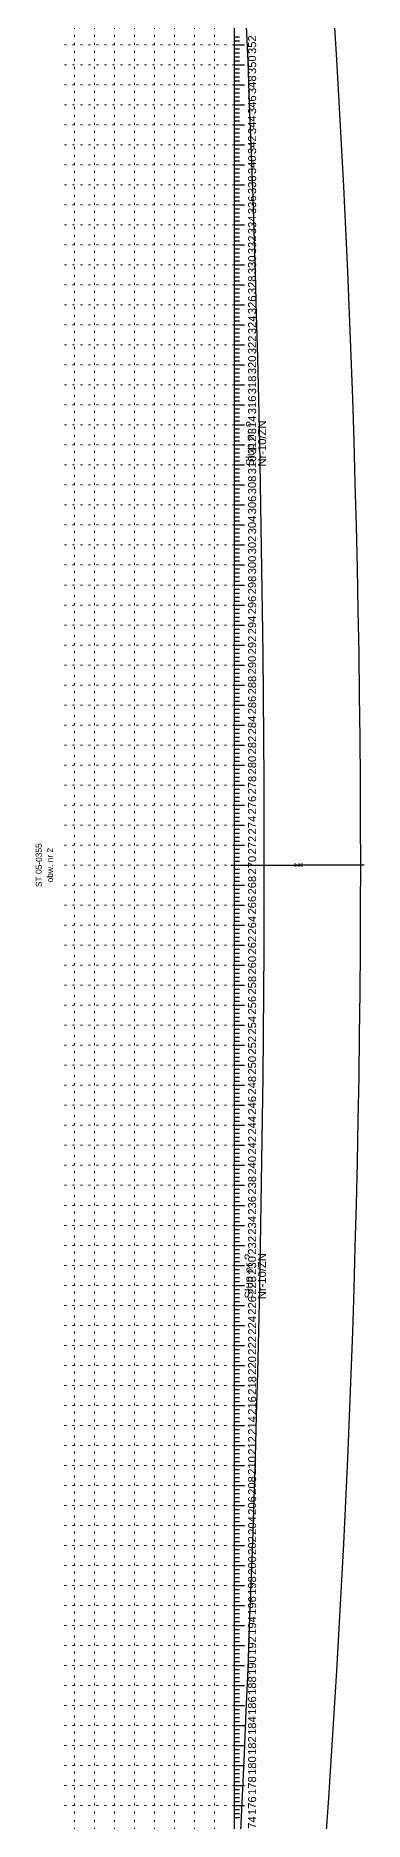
# Model space of a CAD drawing. Header units: inches. Extents: x -863 to 1426, y 1206 to 1480.
# Drawn here: x 419 to 435.5, y 1295.2 to 1384.4 of the extents above; entities that cross this region are included whole.
import ezdxf
from ezdxf.enums import TextEntityAlignment as Align

# ---------------------------------------------------------------- set-up
doc = ezdxf.new("R2010")
doc.units = ezdxf.units.IN
doc.header["$MEASUREMENT"] = 0
doc.linetypes.add('ACAD_ISO07W100', pattern=[3, 0, -3])
doc.layers.add('ramka', color=7, linetype='Continuous', plot=False)
doc.styles.get("Standard").update_dxf_attribs({"font": 'arial.ttf'})
doc.dimstyles.get("Standard").update_dxf_attribs({"dimtxt": 0.25, "dimasz": 0.18, "dimexe": 0.18, "dimexo": 0.0625, "dimgap": -0.09, "dimtad": 0, "dimtih": 1, "dimtoh": 1, "dimzin": 0, "dimdsep": 46, "dimtxsty": 'Standard', "dimcen": 0.09, "dimadec": 0, "dimazin": 0, "dimtfac": 1, "dimtofl": 0, "dimtmove": 0, "dimatfit": 3, "dimfxl": 1, "dimtolj": 1, "dimtzin": 0, "dimarcsym": 0})

# ---------------------------------------------------------------- blocks, each defined once
blk = doc.blocks.new('*D16')
at = {"color": 0, "lineweight": -2}
for p, q in [((428.802, 1342.989), (432.312, 1342.989)), ((428.982, 1342.894), (428.982, 1343.169)), ((435.462, 1342.989), (431.952, 1342.989)), ((435.282, 1343.044), (435.282, 1343.169))]:
    blk.add_line(p, q, dxfattribs=at)
at = {"color": 0}
for points in [[(428.802, 1343.019), (428.802, 1342.959), (428.982, 1342.989)], [(435.462, 1343.019), (435.462, 1342.959), (435.282, 1342.989)]]:
    blk.add_solid(points, dxfattribs=at)
at = {"layer": 'Defpoints', "color": 0}
for p in [(428.982, 1342.989), (435.282, 1342.981), (428.982, 1342.831)]:
    blk.add_point(p, dxfattribs=at)
at = {"color": 0, "lineweight": 25, "insert": (432.132, 1342.989), "char_height": 0.18, "attachment_point": 5}
blk.add_mtext('\\A1;-6.30', dxfattribs=at)

msp = doc.modelspace()

# ---------------------------------------------------------------- linework, layer by layer
at = {"linetype": 'ACAD_ISO07W100', "lineweight": 15, "ltscale": 0.1}
for p, q in [((420.982, 1207.989), (420.982, 1477.989)), ((421.982, 1207.989), (421.982, 1477.989)), ((422.982, 1207.989), (422.982, 1477.989)), ((423.982, 1207.989), (423.982, 1477.989)), ((424.982, 1207.989), (424.982, 1477.989)), ((425.982, 1207.989), (425.982, 1477.989)), ((426.982, 1207.989), (426.982, 1477.989)), ((427.982, 1207.989), (427.982, 1477.989)), ((428.982, 1207.989), (428.982, 1477.989)), ((428.982, 1383.989), (420.482, 1383.989)), ((428.982, 1382.989), (420.482, 1382.989)), ((428.982, 1381.989), (420.482, 1381.989)), ((428.982, 1380.989), (420.482, 1380.989)), ((428.982, 1379.989), (420.482, 1379.989)), ((428.982, 1378.989), (420.482, 1378.989)), ((428.982, 1377.989), (420.482, 1377.989)), ((428.982, 1376.989), (420.482, 1376.989)), ((428.982, 1375.989), (420.482, 1375.989)), ((428.982, 1374.989), (420.482, 1374.989)), ((428.982, 1373.989), (420.482, 1373.989)), ((428.982, 1372.989), (420.482, 1372.989)), ((428.982, 1371.989), (420.482, 1371.989)), ((428.982, 1370.989), (420.482, 1370.989)), ((428.982, 1369.989), (420.482, 1369.989)), ((428.982, 1368.989), (420.482, 1368.989)), ((428.982, 1367.989), (420.482, 1367.989)), ((428.982, 1366.989), (420.482, 1366.989)), ((428.982, 1365.989), (420.482, 1365.989)), ((428.982, 1364.989), (420.482, 1364.989)), ((428.982, 1363.989), (420.482, 1363.989)), ((428.982, 1362.989), (420.482, 1362.989)), ((428.982, 1361.989), (420.482, 1361.989)), ((428.982, 1360.989), (420.482, 1360.989)), ((428.982, 1359.989), (420.482, 1359.989)), ((428.982, 1358.989), (420.482, 1358.989)), ((428.982, 1357.989), (420.482, 1357.989)), ((428.982, 1356.989), (420.482, 1356.989)), ((428.982, 1355.989), (420.482, 1355.989)), ((428.982, 1354.989), (420.482, 1354.989)), ((428.982, 1353.989), (420.482, 1353.989)), ((428.982, 1352.989), (420.482, 1352.989)), ((428.982, 1351.989), (420.482, 1351.989)), ((428.982, 1350.989), (420.482, 1350.989)), ((428.982, 1349.989), (420.482, 1349.989)), ((428.982, 1348.989), (420.482, 1348.989)), ((428.982, 1347.989), (420.482, 1347.989)), ((428.982, 1346.989), (420.482, 1346.989)), ((428.982, 1345.989), (420.482, 1345.989)), ((428.982, 1344.989), (420.482, 1344.989)), ((428.982, 1343.989), (420.482, 1343.989)), ((428.982, 1342.989), (420.482, 1342.989)), ((428.982, 1341.989), (420.482, 1341.989)), ((428.982, 1340.989), (420.482, 1340.989)), ((428.982, 1339.989), (420.482, 1339.989)), ((428.982, 1338.989), (420.482, 1338.989)), ((428.982, 1337.989), (420.482, 1337.989)), ((428.982, 1336.989), (420.482, 1336.989)), ((428.982, 1335.989), (420.482, 1335.989)), ((428.982, 1334.989), (420.482, 1334.989)), ((428.982, 1333.989), (420.482, 1333.989)), ((428.982, 1332.989), (420.482, 1332.989)), ((428.982, 1331.989), (420.482, 1331.989)), ((428.982, 1330.989), (420.482, 1330.989)), ((428.982, 1329.989), (420.482, 1329.989)), ((428.982, 1328.989), (420.482, 1328.989)), ((428.982, 1327.989), (420.482, 1327.989)), ((428.982, 1326.989), (420.482, 1326.989)), ((428.982, 1325.989), (420.482, 1325.989)), ((428.982, 1324.989), (420.482, 1324.989)), ((428.982, 1323.989), (420.482, 1323.989)), ((428.982, 1322.989), (420.482, 1322.989)), ((428.982, 1321.989), (420.482, 1321.989)), ((428.982, 1320.989), (420.482, 1320.989)), ((428.982, 1319.989), (420.482, 1319.989)), ((428.982, 1318.989), (420.482, 1318.989)), ((428.982, 1317.989), (420.482, 1317.989)), ((428.982, 1316.989), (420.482, 1316.989)), ((428.982, 1315.989), (420.482, 1315.989)), ((428.982, 1314.989), (420.482, 1314.989)), ((428.982, 1313.989), (420.482, 1313.989)), ((428.982, 1312.989), (420.482, 1312.989)), ((428.982, 1311.989), (420.482, 1311.989)), ((428.982, 1310.989), (420.482, 1310.989)), ((428.982, 1309.989), (420.482, 1309.989)), ((428.982, 1308.989), (420.482, 1308.989)), ((428.982, 1307.989), (420.482, 1307.989)), ((428.982, 1306.989), (420.482, 1306.989)), ((428.982, 1305.989), (420.482, 1305.989)), ((428.982, 1304.989), (420.482, 1304.989)), ((428.982, 1303.989), (420.482, 1303.989)), ((428.982, 1302.989), (420.482, 1302.989)), ((428.982, 1301.989), (420.482, 1301.989)), ((428.982, 1300.989), (420.482, 1300.989)), ((428.982, 1299.989), (420.482, 1299.989)), ((428.982, 1298.989), (420.482, 1298.989)), ((428.982, 1297.989), (420.482, 1297.989)), ((428.982, 1296.989), (420.482, 1296.989)), ((428.982, 1295.989), (420.482, 1295.989))]:
    msp.add_line(p, q, dxfattribs=at)
for p, q in [((428.982, 1207.989), (428.982, 1477.989)), ((428.982, 1384.389), (429.232, 1384.389)), ((428.982, 1384.189), (429.232, 1384.189)), ((428.982, 1383.989), (429.482, 1383.989)), ((428.982, 1383.789), (429.232, 1383.789)), ((428.982, 1383.589), (429.232, 1383.589)), ((428.982, 1383.389), (429.232, 1383.389)), ((428.982, 1383.189), (429.232, 1383.189)), ((428.982, 1382.989), (429.482, 1382.989)), ((428.982, 1382.789), (429.232, 1382.789)), ((428.982, 1382.589), (429.232, 1382.589)), ((428.982, 1382.389), (429.232, 1382.389)), ((428.982, 1382.189), (429.232, 1382.189)), ((428.982, 1381.989), (429.482, 1381.989)), ((428.982, 1381.789), (429.232, 1381.789)), ((428.982, 1381.589), (429.232, 1381.589)), ((428.982, 1381.389), (429.232, 1381.389)), ((428.982, 1381.189), (429.232, 1381.189)), ((428.982, 1380.989), (429.482, 1380.989)), ((428.982, 1380.789), (429.232, 1380.789)), ((428.982, 1380.589), (429.232, 1380.589)), ((428.982, 1380.389), (429.232, 1380.389)), ((428.982, 1380.189), (429.232, 1380.189)), ((428.982, 1379.989), (429.482, 1379.989)), ((428.982, 1379.789), (429.232, 1379.789)), ((428.982, 1379.589), (429.232, 1379.589)), ((428.982, 1379.389), (429.232, 1379.389)), ((428.982, 1379.189), (429.232, 1379.189)), ((428.982, 1378.989), (429.482, 1378.989)), ((428.982, 1378.789), (429.232, 1378.789)), ((428.982, 1378.589), (429.232, 1378.589)), ((428.982, 1378.389), (429.232, 1378.389)), ((428.982, 1378.189), (429.232, 1378.189)), ((428.982, 1377.989), (429.482, 1377.989)), ((428.982, 1377.789), (429.232, 1377.789)), ((428.982, 1377.589), (429.232, 1377.589)), ((428.982, 1377.389), (429.232, 1377.389)), ((428.982, 1377.189), (429.232, 1377.189)), ((428.982, 1376.989), (429.482, 1376.989)), ((428.982, 1376.789), (429.232, 1376.789)), ((428.982, 1376.589), (429.232, 1376.589)), ((428.982, 1376.389), (429.232, 1376.389)), ((428.982, 1376.189), (429.232, 1376.189)), ((428.982, 1375.989), (429.482, 1375.989)), ((428.982, 1375.789), (429.232, 1375.789)), ((428.982, 1375.589), (429.232, 1375.589)), ((428.982, 1375.389), (429.232, 1375.389)), ((428.982, 1375.189), (429.232, 1375.189)), ((428.982, 1374.989), (429.482, 1374.989)), ((428.982, 1374.789), (429.232, 1374.789)), ((428.982, 1374.589), (429.232, 1374.589)), ((428.982, 1374.389), (429.232, 1374.389)), ((428.982, 1374.189), (429.232, 1374.189)), ((428.982, 1373.989), (429.482, 1373.989)), ((428.982, 1373.789), (429.232, 1373.789)), ((428.982, 1373.589), (429.232, 1373.589)), ((428.982, 1373.389), (429.232, 1373.389)), ((428.982, 1373.189), (429.232, 1373.189)), ((428.982, 1372.989), (429.482, 1372.989)), ((428.982, 1372.789), (429.232, 1372.789)), ((428.982, 1372.589), (429.232, 1372.589)), ((428.982, 1372.389), (429.232, 1372.389)), ((428.982, 1372.189), (429.232, 1372.189)), ((428.982, 1371.989), (429.482, 1371.989)), ((428.982, 1371.789), (429.232, 1371.789)), ((428.982, 1371.589), (429.232, 1371.589)), ((428.982, 1371.389), (429.232, 1371.389)), ((428.982, 1371.189), (429.232, 1371.189)), ((428.982, 1370.989), (429.482, 1370.989)), ((428.982, 1370.789), (429.232, 1370.789)), ((428.982, 1370.589), (429.232, 1370.589)), ((428.982, 1370.389), (429.232, 1370.389)), ((428.982, 1370.189), (429.232, 1370.189)), ((428.982, 1369.989), (429.482, 1369.989)), ((428.982, 1369.789), (429.232, 1369.789)), ((428.982, 1369.589), (429.232, 1369.589)), ((428.982, 1369.389), (429.232, 1369.389)), ((428.982, 1369.189), (429.232, 1369.189)), ((428.982, 1368.989), (429.482, 1368.989)), ((428.982, 1368.789), (429.232, 1368.789)), ((428.982, 1368.589), (429.232, 1368.589)), ((428.982, 1368.389), (429.232, 1368.389)), ((428.982, 1368.189), (429.232, 1368.189)), ((428.982, 1367.989), (429.482, 1367.989)), ((428.982, 1367.789), (429.232, 1367.789)), ((428.982, 1367.589), (429.232, 1367.589)), ((428.982, 1367.389), (429.232, 1367.389)), ((428.982, 1367.189), (429.232, 1367.189)), ((428.982, 1366.989), (429.482, 1366.989)), ((428.982, 1366.789), (429.232, 1366.789)), ((428.982, 1366.589), (429.232, 1366.589)), ((428.982, 1366.389), (429.232, 1366.389)), ((428.982, 1366.189), (429.232, 1366.189)), ((428.982, 1365.989), (429.482, 1365.989)), ((428.982, 1365.789), (429.232, 1365.789)), ((428.982, 1365.589), (429.232, 1365.589)), ((428.982, 1365.389), (429.232, 1365.389)), ((428.982, 1365.189), (429.232, 1365.189)), ((428.982, 1364.989), (429.482, 1364.989)), ((428.982, 1364.789), (429.232, 1364.789)), ((428.982, 1364.589), (429.232, 1364.589)), ((428.982, 1364.389), (429.232, 1364.389)), ((428.982, 1364.189), (429.232, 1364.189)), ((428.982, 1363.989), (429.482, 1363.989)), ((428.982, 1363.789), (429.232, 1363.789)), ((428.982, 1363.589), (429.232, 1363.589)), ((428.982, 1363.389), (429.232, 1363.389)), ((428.982, 1363.189), (429.232, 1363.189)), ((428.982, 1362.989), (429.482, 1362.989)), ((428.982, 1362.789), (429.232, 1362.789)), ((428.982, 1362.589), (429.232, 1362.589)), ((428.982, 1362.389), (429.232, 1362.389)), ((428.982, 1362.189), (429.232, 1362.189)), ((428.982, 1361.989), (429.482, 1361.989)), ((428.982, 1361.789), (429.232, 1361.789)), ((428.982, 1361.589), (429.232, 1361.589)), ((428.982, 1361.389), (429.232, 1361.389)), ((428.982, 1361.189), (429.232, 1361.189)), ((428.982, 1360.989), (429.482, 1360.989)), ((428.982, 1360.789), (429.232, 1360.789)), ((428.982, 1360.589), (429.232, 1360.589)), ((428.982, 1360.389), (429.232, 1360.389)), ((428.982, 1360.189), (429.232, 1360.189)), ((428.982, 1359.989), (429.482, 1359.989)), ((428.982, 1359.789), (429.232, 1359.789)), ((428.982, 1359.589), (429.232, 1359.589)), ((428.982, 1359.389), (429.232, 1359.389)), ((428.982, 1359.189), (429.232, 1359.189)), ((428.982, 1358.989), (429.482, 1358.989)), ((428.982, 1358.789), (429.232, 1358.789)), ((428.982, 1358.589), (429.232, 1358.589)), ((428.982, 1358.389), (429.232, 1358.389)), ((428.982, 1358.189), (429.232, 1358.189)), ((428.982, 1357.989), (429.482, 1357.989)), ((428.982, 1357.789), (429.232, 1357.789)), ((428.982, 1357.589), (429.232, 1357.589)), ((428.982, 1357.389), (429.232, 1357.389)), ((428.982, 1357.189), (429.232, 1357.189)), ((428.982, 1356.989), (429.482, 1356.989)), ((428.982, 1356.789), (429.232, 1356.789)), ((428.982, 1356.589), (429.232, 1356.589)), ((428.982, 1356.389), (429.232, 1356.389)), ((428.982, 1356.189), (429.232, 1356.189)), ((428.982, 1355.989), (429.482, 1355.989)), ((428.982, 1355.789), (429.232, 1355.789)), ((428.982, 1355.589), (429.232, 1355.589)), ((428.982, 1355.389), (429.232, 1355.389)), ((428.982, 1355.189), (429.232, 1355.189)), ((428.982, 1354.989), (429.482, 1354.989)), ((428.982, 1354.789), (429.232, 1354.789)), ((428.982, 1354.589), (429.232, 1354.589)), ((428.982, 1354.389), (429.232, 1354.389)), ((428.982, 1354.189), (429.232, 1354.189)), ((428.982, 1353.989), (429.482, 1353.989)), ((428.982, 1353.789), (429.232, 1353.789)), ((428.982, 1353.589), (429.232, 1353.589)), ((428.982, 1353.389), (429.232, 1353.389)), ((428.982, 1353.189), (429.232, 1353.189)), ((428.982, 1352.989), (429.482, 1352.989)), ((428.982, 1352.789), (429.232, 1352.789)), ((428.982, 1352.589), (429.232, 1352.589)), ((428.982, 1352.389), (429.232, 1352.389)), ((428.982, 1352.189), (429.232, 1352.189)), ((428.982, 1351.989), (429.482, 1351.989)), ((428.982, 1351.789), (429.232, 1351.789)), ((428.982, 1351.589), (429.232, 1351.589)), ((428.982, 1351.389), (429.232, 1351.389)), ((428.982, 1351.189), (429.232, 1351.189)), ((428.982, 1350.989), (429.482, 1350.989)), ((428.982, 1350.789), (429.232, 1350.789)), ((428.982, 1350.589), (429.232, 1350.589)), ((428.982, 1350.389), (429.232, 1350.389)), ((428.982, 1350.189), (429.232, 1350.189)), ((428.982, 1349.989), (429.482, 1349.989)), ((428.982, 1349.789), (429.232, 1349.789)), ((428.982, 1349.589), (429.232, 1349.589)), ((428.982, 1349.389), (429.232, 1349.389)), ((428.982, 1349.189), (429.232, 1349.189)), ((428.982, 1348.989), (429.482, 1348.989)), ((428.982, 1348.789), (429.232, 1348.789)), ((428.982, 1348.589), (429.232, 1348.589)), ((428.982, 1348.389), (429.232, 1348.389)), ((428.982, 1348.189), (429.232, 1348.189)), ((428.982, 1347.989), (429.482, 1347.989)), ((428.982, 1347.789), (429.232, 1347.789)), ((428.982, 1347.589), (429.232, 1347.589)), ((428.982, 1347.389), (429.232, 1347.389)), ((428.982, 1347.189), (429.232, 1347.189)), ((428.982, 1346.989), (429.482, 1346.989)), ((428.982, 1346.789), (429.232, 1346.789)), ((428.982, 1346.589), (429.232, 1346.589)), ((428.982, 1346.389), (429.232, 1346.389)), ((428.982, 1346.189), (429.232, 1346.189)), ((428.982, 1345.989), (429.482, 1345.989)), ((428.982, 1345.789), (429.232, 1345.789)), ((428.982, 1345.589), (429.232, 1345.589)), ((428.982, 1345.389), (429.232, 1345.389)), ((428.982, 1345.189), (429.232, 1345.189)), ((428.982, 1344.989), (429.482, 1344.989)), ((428.982, 1344.789), (429.232, 1344.789)), ((428.982, 1344.589), (429.232, 1344.589)), ((428.982, 1344.389), (429.232, 1344.389)), ((428.982, 1344.189), (429.232, 1344.189)), ((428.982, 1343.989), (429.482, 1343.989)), ((428.982, 1343.789), (429.232, 1343.789)), ((428.982, 1343.589), (429.232, 1343.589)), ((428.982, 1343.389), (429.232, 1343.389)), ((428.982, 1343.189), (429.232, 1343.189)), ((428.982, 1342.989), (429.482, 1342.989)), ((428.982, 1342.789), (429.232, 1342.789)), ((428.982, 1342.589), (429.232, 1342.589)), ((428.982, 1342.389), (429.232, 1342.389)), ((428.982, 1342.189), (429.232, 1342.189)), ((428.982, 1341.989), (429.482, 1341.989)), ((428.982, 1341.789), (429.232, 1341.789)), ((428.982, 1341.589), (429.232, 1341.589)), ((428.982, 1341.389), (429.232, 1341.389)), ((428.982, 1341.189), (429.232, 1341.189)), ((428.982, 1340.989), (429.482, 1340.989)), ((428.982, 1340.789), (429.232, 1340.789)), ((428.982, 1340.589), (429.232, 1340.589)), ((428.982, 1340.389), (429.232, 1340.389)), ((428.982, 1340.189), (429.232, 1340.189)), ((428.982, 1339.989), (429.482, 1339.989)), ((428.982, 1339.789), (429.232, 1339.789)), ((428.982, 1339.589), (429.232, 1339.589)), ((428.982, 1339.389), (429.232, 1339.389)), ((428.982, 1339.189), (429.232, 1339.189)), ((428.982, 1338.989), (429.482, 1338.989)), ((428.982, 1338.789), (429.232, 1338.789)), ((428.982, 1338.589), (429.232, 1338.589)), ((428.982, 1338.389), (429.232, 1338.389)), ((428.982, 1338.189), (429.232, 1338.189)), ((428.982, 1337.989), (429.482, 1337.989)), ((428.982, 1337.789), (429.232, 1337.789)), ((428.982, 1337.589), (429.232, 1337.589)), ((428.982, 1337.389), (429.232, 1337.389)), ((428.982, 1337.189), (429.232, 1337.189)), ((428.982, 1336.989), (429.482, 1336.989)), ((428.982, 1336.789), (429.232, 1336.789)), ((428.982, 1336.589), (429.232, 1336.589)), ((428.982, 1336.389), (429.232, 1336.389)), ((428.982, 1336.189), (429.232, 1336.189)), ((428.982, 1335.989), (429.482, 1335.989)), ((428.982, 1335.789), (429.232, 1335.789)), ((428.982, 1335.589), (429.232, 1335.589)), ((428.982, 1335.389), (429.232, 1335.389)), ((428.982, 1335.189), (429.232, 1335.189)), ((428.982, 1334.989), (429.482, 1334.989)), ((428.982, 1334.789), (429.232, 1334.789)), ((428.982, 1334.589), (429.232, 1334.589)), ((428.982, 1334.389), (429.232, 1334.389)), ((428.982, 1334.189), (429.232, 1334.189)), ((428.982, 1333.989), (429.482, 1333.989)), ((428.982, 1333.789), (429.232, 1333.789)), ((428.982, 1333.589), (429.232, 1333.589)), ((428.982, 1333.389), (429.232, 1333.389)), ((428.982, 1333.189), (429.232, 1333.189)), ((428.982, 1332.989), (429.482, 1332.989)), ((428.982, 1332.789), (429.232, 1332.789)), ((428.982, 1332.589), (429.232, 1332.589)), ((428.982, 1332.389), (429.232, 1332.389)), ((428.982, 1332.189), (429.232, 1332.189)), ((428.982, 1331.989), (429.482, 1331.989)), ((428.982, 1331.789), (429.232, 1331.789)), ((428.982, 1331.589), (429.232, 1331.589)), ((428.982, 1331.389), (429.232, 1331.389)), ((428.982, 1331.189), (429.232, 1331.189)), ((428.982, 1330.989), (429.482, 1330.989)), ((428.982, 1330.789), (429.232, 1330.789)), ((428.982, 1330.589), (429.232, 1330.589)), ((428.982, 1330.389), (429.232, 1330.389)), ((428.982, 1330.189), (429.232, 1330.189)), ((428.982, 1329.989), (429.482, 1329.989)), ((428.982, 1329.789), (429.232, 1329.789)), ((428.982, 1329.589), (429.232, 1329.589)), ((428.982, 1329.389), (429.232, 1329.389)), ((428.982, 1329.189), (429.232, 1329.189)), ((428.982, 1328.989), (429.482, 1328.989)), ((428.982, 1328.789), (429.232, 1328.789)), ((428.982, 1328.589), (429.232, 1328.589)), ((428.982, 1328.389), (429.232, 1328.389)), ((428.982, 1328.189), (429.232, 1328.189)), ((428.982, 1327.989), (429.482, 1327.989)), ((428.982, 1327.789), (429.232, 1327.789)), ((428.982, 1327.589), (429.232, 1327.589)), ((428.982, 1327.389), (429.232, 1327.389)), ((428.982, 1327.189), (429.232, 1327.189)), ((428.982, 1326.989), (429.482, 1326.989)), ((428.982, 1326.789), (429.232, 1326.789)), ((428.982, 1326.589), (429.232, 1326.589)), ((428.982, 1326.389), (429.232, 1326.389)), ((428.982, 1326.189), (429.232, 1326.189)), ((428.982, 1325.989), (429.482, 1325.989)), ((428.982, 1325.789), (429.232, 1325.789)), ((428.982, 1325.589), (429.232, 1325.589)), ((428.982, 1325.389), (429.232, 1325.389)), ((428.982, 1325.189), (429.232, 1325.189)), ((428.982, 1324.989), (429.482, 1324.989)), ((428.982, 1324.789), (429.232, 1324.789)), ((428.982, 1324.589), (429.232, 1324.589)), ((428.982, 1324.389), (429.232, 1324.389)), ((428.982, 1324.189), (429.232, 1324.189)), ((428.982, 1323.989), (429.482, 1323.989)), ((428.982, 1323.789), (429.232, 1323.789)), ((428.982, 1323.589), (429.232, 1323.589)), ((428.982, 1323.389), (429.232, 1323.389)), ((428.982, 1323.189), (429.232, 1323.189)), ((428.982, 1322.989), (429.482, 1322.989)), ((428.982, 1322.789), (429.232, 1322.789)), ((428.982, 1322.589), (429.232, 1322.589)), ((428.982, 1322.389), (429.232, 1322.389)), ((428.982, 1322.189), (429.232, 1322.189)), ((428.982, 1321.989), (429.482, 1321.989)), ((428.982, 1321.789), (429.232, 1321.789)), ((428.982, 1321.589), (429.232, 1321.589)), ((428.982, 1321.389), (429.232, 1321.389)), ((428.982, 1321.189), (429.232, 1321.189)), ((428.982, 1320.989), (429.482, 1320.989)), ((428.982, 1320.789), (429.232, 1320.789)), ((428.982, 1320.589), (429.232, 1320.589)), ((428.982, 1320.389), (429.232, 1320.389)), ((428.982, 1320.189), (429.232, 1320.189)), ((428.982, 1319.989), (429.482, 1319.989)), ((428.982, 1319.789), (429.232, 1319.789)), ((428.982, 1319.589), (429.232, 1319.589)), ((428.982, 1319.389), (429.232, 1319.389)), ((428.982, 1319.189), (429.232, 1319.189)), ((428.982, 1318.989), (429.482, 1318.989)), ((428.982, 1318.789), (429.232, 1318.789)), ((428.982, 1318.589), (429.232, 1318.589)), ((428.982, 1318.389), (429.232, 1318.389)), ((428.982, 1318.189), (429.232, 1318.189)), ((428.982, 1317.989), (429.482, 1317.989)), ((428.982, 1317.789), (429.232, 1317.789)), ((428.982, 1317.589), (429.232, 1317.589)), ((428.982, 1317.389), (429.232, 1317.389)), ((428.982, 1317.189), (429.232, 1317.189)), ((428.982, 1316.989), (429.482, 1316.989)), ((428.982, 1316.789), (429.232, 1316.789)), ((428.982, 1316.589), (429.232, 1316.589)), ((428.982, 1316.389), (429.232, 1316.389)), ((428.982, 1316.189), (429.232, 1316.189)), ((428.982, 1315.989), (429.482, 1315.989)), ((428.982, 1315.789), (429.232, 1315.789)), ((428.982, 1315.589), (429.232, 1315.589)), ((428.982, 1315.389), (429.232, 1315.389)), ((428.982, 1315.189), (429.232, 1315.189)), ((428.982, 1314.989), (429.482, 1314.989)), ((428.982, 1314.789), (429.232, 1314.789)), ((428.982, 1314.589), (429.232, 1314.589)), ((428.982, 1314.389), (429.232, 1314.389)), ((428.982, 1314.189), (429.232, 1314.189)), ((428.982, 1313.989), (429.482, 1313.989)), ((428.982, 1313.789), (429.232, 1313.789)), ((428.982, 1313.589), (429.232, 1313.589)), ((428.982, 1313.389), (429.232, 1313.389)), ((428.982, 1313.189), (429.232, 1313.189)), ((428.982, 1312.989), (429.482, 1312.989)), ((428.982, 1312.789), (429.232, 1312.789)), ((428.982, 1312.589), (429.232, 1312.589)), ((428.982, 1312.389), (429.232, 1312.389)), ((428.982, 1312.189), (429.232, 1312.189)), ((428.982, 1311.989), (429.482, 1311.989)), ((428.982, 1311.789), (429.232, 1311.789)), ((428.982, 1311.589), (429.232, 1311.589)), ((428.982, 1311.389), (429.232, 1311.389)), ((428.982, 1311.189), (429.232, 1311.189)), ((428.982, 1310.989), (429.482, 1310.989)), ((428.982, 1310.789), (429.232, 1310.789)), ((428.982, 1310.589), (429.232, 1310.589)), ((428.982, 1310.389), (429.232, 1310.389)), ((428.982, 1310.189), (429.232, 1310.189)), ((428.982, 1309.989), (429.482, 1309.989)), ((428.982, 1309.789), (429.232, 1309.789)), ((428.982, 1309.589), (429.232, 1309.589)), ((428.982, 1309.389), (429.232, 1309.389)), ((428.982, 1309.189), (429.232, 1309.189)), ((428.982, 1308.989), (429.482, 1308.989)), ((428.982, 1308.789), (429.232, 1308.789)), ((428.982, 1308.589), (429.232, 1308.589)), ((428.982, 1308.389), (429.232, 1308.389)), ((428.982, 1308.189), (429.232, 1308.189)), ((428.982, 1307.989), (429.482, 1307.989)), ((428.982, 1307.789), (429.232, 1307.789)), ((428.982, 1307.589), (429.232, 1307.589)), ((428.982, 1307.389), (429.232, 1307.389)), ((428.982, 1307.189), (429.232, 1307.189)), ((428.982, 1306.989), (429.482, 1306.989)), ((428.982, 1306.789), (429.232, 1306.789)), ((428.982, 1306.589), (429.232, 1306.589)), ((428.982, 1306.389), (429.232, 1306.389)), ((428.982, 1306.189), (429.232, 1306.189)), ((428.982, 1305.989), (429.482, 1305.989)), ((428.982, 1305.789), (429.232, 1305.789)), ((428.982, 1305.589), (429.232, 1305.589)), ((428.982, 1305.389), (429.232, 1305.389)), ((428.982, 1305.189), (429.232, 1305.189)), ((428.982, 1304.989), (429.482, 1304.989)), ((428.982, 1304.789), (429.232, 1304.789)), ((428.982, 1304.589), (429.232, 1304.589)), ((428.982, 1304.389), (429.232, 1304.389)), ((428.982, 1304.189), (429.232, 1304.189)), ((428.982, 1303.989), (429.482, 1303.989)), ((428.982, 1303.789), (429.232, 1303.789)), ((428.982, 1303.589), (429.232, 1303.589)), ((428.982, 1303.389), (429.232, 1303.389)), ((428.982, 1303.189), (429.232, 1303.189)), ((428.982, 1302.989), (429.482, 1302.989)), ((428.982, 1302.789), (429.232, 1302.789)), ((428.982, 1302.589), (429.232, 1302.589)), ((428.982, 1302.389), (429.232, 1302.389)), ((428.982, 1302.189), (429.232, 1302.189)), ((428.982, 1301.989), (429.482, 1301.989)), ((428.982, 1301.789), (429.232, 1301.789)), ((428.982, 1301.589), (429.232, 1301.589)), ((428.982, 1301.389), (429.232, 1301.389)), ((428.982, 1301.189), (429.232, 1301.189)), ((428.982, 1300.989), (429.482, 1300.989)), ((428.982, 1300.789), (429.232, 1300.789)), ((428.982, 1300.589), (429.232, 1300.589)), ((428.982, 1300.389), (429.232, 1300.389)), ((428.982, 1300.189), (429.232, 1300.189)), ((428.982, 1299.989), (429.482, 1299.989)), ((428.982, 1299.789), (429.232, 1299.789)), ((428.982, 1299.589), (429.232, 1299.589)), ((428.982, 1299.389), (429.232, 1299.389)), ((428.982, 1299.189), (429.232, 1299.189)), ((428.982, 1298.989), (429.482, 1298.989)), ((428.982, 1298.789), (429.232, 1298.789)), ((428.982, 1298.589), (429.232, 1298.589)), ((428.982, 1298.389), (429.232, 1298.389)), ((428.982, 1298.189), (429.232, 1298.189)), ((428.982, 1297.989), (429.482, 1297.989)), ((428.982, 1297.789), (429.232, 1297.789)), ((428.982, 1297.589), (429.232, 1297.589)), ((428.982, 1297.389), (429.232, 1297.389)), ((428.982, 1297.189), (429.232, 1297.189)), ((428.982, 1296.989), (429.482, 1296.989)), ((428.982, 1296.789), (429.232, 1296.789)), ((428.982, 1296.589), (429.232, 1296.589)), ((428.982, 1296.389), (429.232, 1296.389)), ((428.982, 1296.189), (429.232, 1296.189)), ((428.982, 1295.989), (429.482, 1295.989)), ((428.982, 1295.789), (429.232, 1295.789)), ((428.982, 1295.589), (429.232, 1295.589)), ((428.982, 1295.389), (429.232, 1295.389))]:
    msp.add_line(p, q)
at = {"lineweight": 30}
msp.add_arc((-566.775, 1342.989), 997.237, 352.219751, 7.780249, dxfattribs=at)
at = {"color": 3, "lineweight": 30}
msp.add_arc((-246.468, 1342.989), 681.75, 348.578814, 11.421186, dxfattribs=at)
at = {"layer": 'ramka'}
msp.add_line((428.982, 1207.989), (428.982, 1342.989), dxfattribs=at)

# ---------------------------------------------------------------- texts
for s, height, p in [('352', 0.4, (430.058, 1383.989)), ('350', 0.4, (430.058, 1382.989)), ('348', 0.4, (430.058, 1381.989)), ('346', 0.4, (430.058, 1380.989)), ('344', 0.4, (430.058, 1379.989)), ('342', 0.4, (430.058, 1378.989)), ('340', 0.4, (430.058, 1377.989)), ('338', 0.4, (430.058, 1376.989)), ('336', 0.4, (430.058, 1375.989)), ('334', 0.4, (430.058, 1374.989)), ('332', 0.4, (430.058, 1373.989)), ('330', 0.4, (430.058, 1372.989)), ('328', 0.4, (430.058, 1371.989)), ('326', 0.4, (430.058, 1370.989)), ('324', 0.4, (430.058, 1369.989)), ('322', 0.4, (430.058, 1368.989)), ('320', 0.4, (430.058, 1367.989)), ('318', 0.4, (430.058, 1366.989)), ('316', 0.4, (430.058, 1365.989)), ('314', 0.4, (430.058, 1364.989)), ('312', 0.4, (430.058, 1363.989)), ('310', 0.4, (430.058, 1362.989)), ('308', 0.4, (430.058, 1361.989)), ('306', 0.4, (430.058, 1360.989)), ('304', 0.4, (430.058, 1359.989)), ('302', 0.4, (430.058, 1358.989)), ('300', 0.4, (430.058, 1357.989)), ('298', 0.4, (430.058, 1356.989)), ('296', 0.4, (430.058, 1355.989)), ('294', 0.4, (430.058, 1354.989)), ('292', 0.4, (430.058, 1353.989)), ('290', 0.4, (430.058, 1352.989)), ('288', 0.4, (430.058, 1351.989)), ('286', 0.4, (430.058, 1350.989)), ('284', 0.4, (430.058, 1349.989)), ('282', 0.4, (430.058, 1348.989)), ('280', 0.4, (430.058, 1347.989)), ('278', 0.4, (430.058, 1346.989)), ('276', 0.4, (430.058, 1345.989)), ('274', 0.4, (430.058, 1344.989)), ('ST 05-0355', 0.3, (419.352, 1342.989)), ('obw. nr 2', 0.3, (419.912, 1342.989)), ('272', 0.4, (430.058, 1343.989)), ('270', 0.4, (430.058, 1342.989)), ('268', 0.4, (430.058, 1341.989)), ('266', 0.4, (430.058, 1340.989)), ('264', 0.4, (430.058, 1339.989)), ('262', 0.4, (430.058, 1338.989)), ('260', 0.4, (430.058, 1337.989)), ('258', 0.4, (430.058, 1336.989)), ('256', 0.4, (430.058, 1335.989)), ('254', 0.4, (430.058, 1334.989)), ('252', 0.4, (430.058, 1333.989)), ('250', 0.4, (430.058, 1332.989)), ('248', 0.4, (430.058, 1331.989)), ('246', 0.4, (430.058, 1330.989)), ('244', 0.4, (430.058, 1329.989)), ('242', 0.4, (430.058, 1328.989)), ('240', 0.4, (430.058, 1327.989)), ('238', 0.4, (430.058, 1326.989)), ('236', 0.4, (430.058, 1325.989)), ('234', 0.4, (430.058, 1324.989)), ('232', 0.4, (430.058, 1323.989)), ('230', 0.4, (430.058, 1322.989)), ('228', 0.4, (430.058, 1321.989)), ('226', 0.4, (430.058, 1320.989)), ('224', 0.4, (430.058, 1319.989)), ('222', 0.4, (430.058, 1318.989)), ('220', 0.4, (430.058, 1317.989)), ('218', 0.4, (430.058, 1316.989)), ('216', 0.4, (430.058, 1315.989)), ('214', 0.4, (430.058, 1314.989)), ('212', 0.4, (430.058, 1313.989)), ('210', 0.4, (430.058, 1312.989)), ('208', 0.4, (430.058, 1311.989)), ('206', 0.4, (430.058, 1310.989)), ('204', 0.4, (430.058, 1309.989)), ('202', 0.4, (430.058, 1308.989)), ('200', 0.4, (430.058, 1307.989)), ('198', 0.4, (430.058, 1306.989)), ('196', 0.4, (430.058, 1305.989)), ('194', 0.4, (430.058, 1304.989)), ('192', 0.4, (430.058, 1303.989)), ('190', 0.4, (430.058, 1302.989)), ('188', 0.4, (430.058, 1301.989)), ('186', 0.4, (430.058, 1300.989)), ('184', 0.4, (430.058, 1299.989)), ('182', 0.4, (430.058, 1298.989)), ('180', 0.4, (430.058, 1297.989)), ('178', 0.4, (430.058, 1296.989)), ('176', 0.4, (430.058, 1295.989)), ('174', 0.4, (430.058, 1294.989))]:
    msp.add_text(s, height=height, rotation=90).set_placement(p, align=Align.CENTER)
for s, p in [('Słup nr ?', (429.951, 1362.941)), ('Nr-10/ZN', (430.556, 1362.91)), ('Słup nr ?', (429.884, 1321.334)), ('Nr-10/ZN', (430.551, 1321.3))]:
    msp.add_text(s, height=0.4, rotation=90).set_placement(p)

# ---------------------------------------------------------------- dimensions: what is measured, and where the dimension line sits
at = {"lineweight": 25}
dim = msp.add_linear_dim(base=(428.982, 1342.989), p1=(435.282, 1342.981), p2=(428.982, 1342.831), angle=180, text='-6.30', dimstyle='Standard', dxfattribs=at)
dim.commit()
dim.dimension.update_dxf_attribs({"geometry": '*D16', "text_midpoint": (432.132, 1342.989)})

doc.saveas('drawing.dxf')
